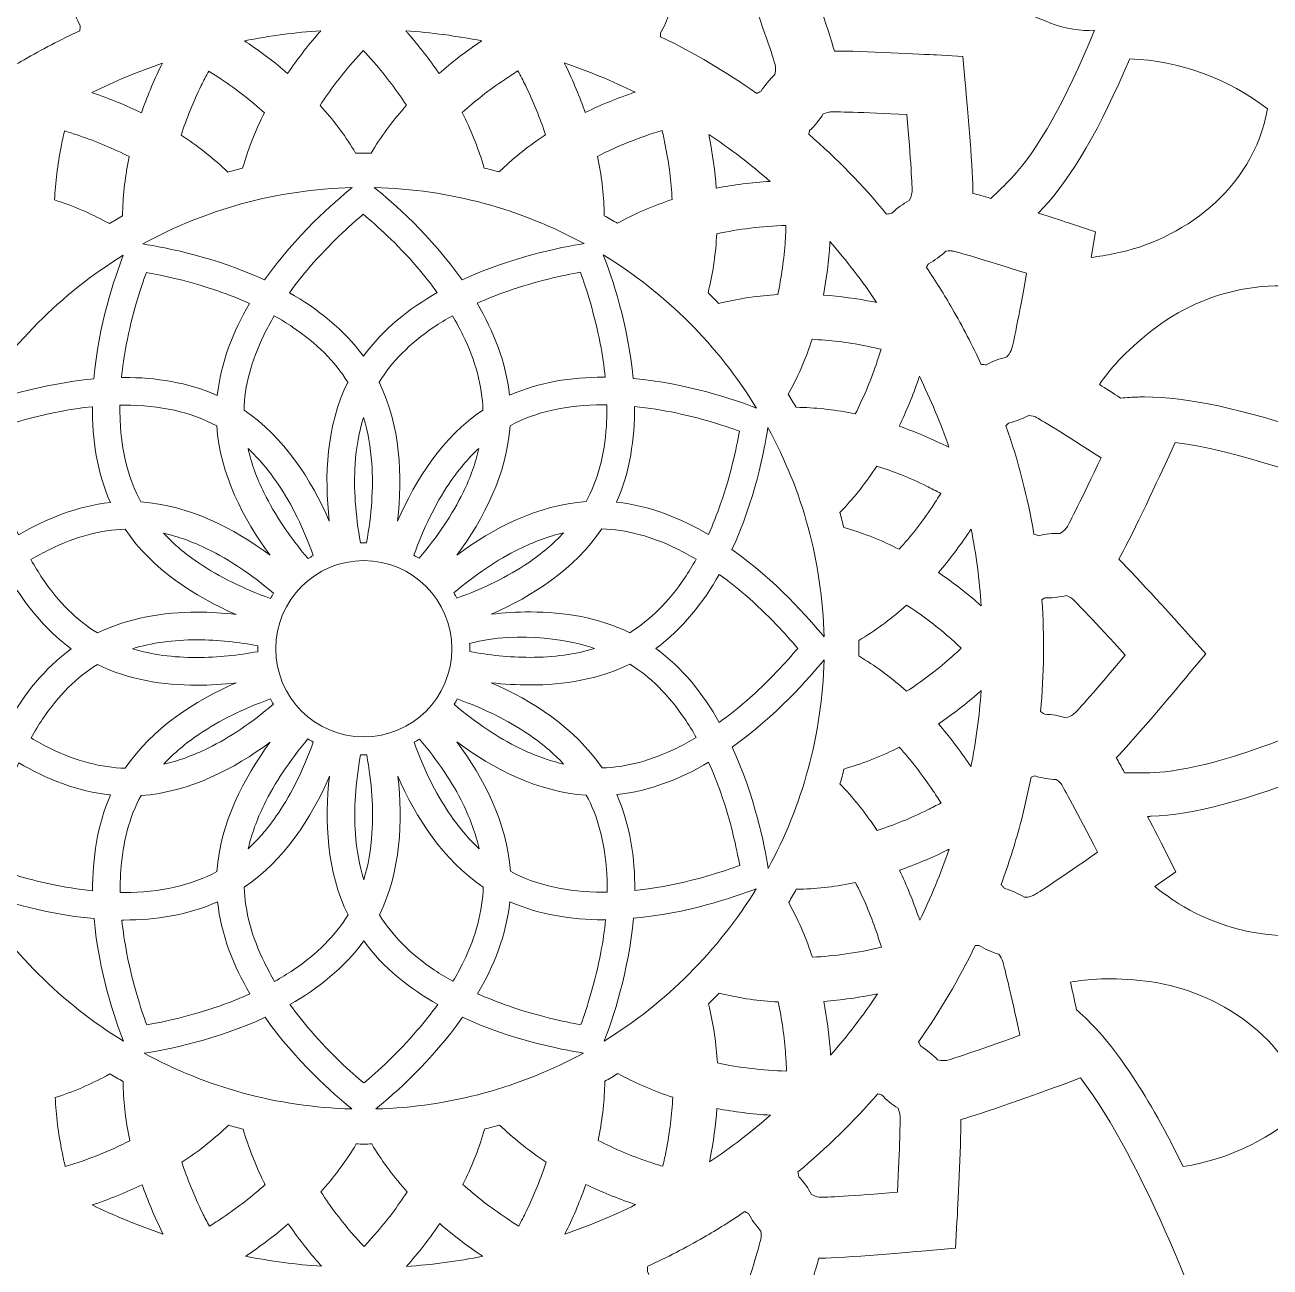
# Model space of a CAD drawing. Header units: millimetres. Extents: x -1844 to 2932, y -490 to 399.
# Drawn here: x 311.4 to 438.6, y -236.3 to -109.4 of the extents above; entities that cross this region are included whole.
import ezdxf

# ---------------------------------------------------------------- set-up
doc = ezdxf.new("R2010")
doc.units = ezdxf.units.MM
doc.header["$MEASUREMENT"] = 0
doc.layers.add('Layer 4', color=7, linetype='Continuous')

msp = doc.modelspace()

# ---------------------------------------------------------------- linework, layer by layer
at = {"layer": 'Layer 4', "lineweight": 0}
for points, knots in [([(535.91, 398.64), (290.42, 398.64), (91.41, 199.63), (91.41, -45.86), (91.41, -291.35), (290.42, -490.36), (535.91, -490.36), (781.4, -490.36), (980.41, -291.35), (980.41, -45.86), (980.41, 199.63), (781.4, 398.64), (535.91, 398.64)], [0, 0, 0, 0, 1, 1, 1, 2, 2, 2, 3, 3, 3, 4, 4, 4, 4]), ([(412.21, -125.05), (411.55, -125.75), (410.85, -126.44), (410.09, -127.13), (409.34, -126.91), (408.74, -126.74), (408.26, -126.61), (408.29, -124.64), (407.73, -118.13), (407.47, -115.3), (407.47, -115.3), (407.23, -112.62), (407.23, -112.62), (407.23, -112.62), (404.54, -112.47), (404.54, -112.47), (403.19, -112.4), (396.88, -112.06), (394.1, -112.07), (393.62, -110.17), (391.4, -104.02), (390.42, -101.36), (390.42, -101.36), (389.8, -99.66), (389.8, -99.66), (395.49, -95.09), (405.2, -90.66), (414.02, -87.21), (414.1, -87.35), (414.19, -87.5), (414.28, -87.64), (414.71, -92.9), (410.96, -95.94), (405.25, -99.93), (404.52, -100.44), (404.11, -101.3), (404.19, -102.19), (404.26, -103.08), (404.8, -103.86), (405.6, -104.24), (406.77, -104.8), (407.89, -105.35), (408.97, -105.89), (411.43, -107.11), (413.75, -108.27), (416.2, -109.21), (417.74, -109.8), (419.24, -110.04), (420.68, -109.95), (417.77, -117.08), (414.93, -122.15), (412.21, -125.05)], [0, 0, 0, 0, 1, 1, 1, 2, 2, 2, 3, 3, 3, 4, 4, 4, 5, 5, 5, 6, 6, 6, 7, 7, 7, 8, 8, 8, 9, 9, 9, 10, 10, 10, 11, 11, 11, 12, 12, 12, 13, 13, 13, 14, 14, 14, 15, 15, 15, 16, 16, 16, 17, 17, 17, 17]), ([(317, -109.74), (316.99, -109.83), (316.98, -109.92), (316.97, -110.01), (315.02, -110.91), (313.11, -111.9), (311.28, -112.96), (309.87, -113.77), (308.46, -114.65), (307.07, -115.59), (306.94, -115.53), (306.81, -115.47), (306.7, -115.4), (306.34, -114.75), (305.91, -114.15), (305.41, -113.61), (305.35, -113.26), (305.38, -113.01), (305.39, -112.93), (305.46, -112.49), (306.26, -109.77), (307.67, -105.36), (312.2, -106.17), (315.04, -106.75), (315.45, -106.89), (315.45, -106.89), (315.45, -106.89), (315.45, -106.89), (315.52, -106.92), (315.86, -107.05), (316.22, -107.39), (316.4, -108.12), (316.66, -108.82), (317.01, -109.47), (317.01, -109.56), (317.01, -109.65), (317, -109.74)], [0, 0, 0, 0, 1, 1, 1, 2, 2, 2, 3, 3, 3, 4, 4, 4, 5, 5, 5, 6, 6, 6, 7, 7, 7, 8, 8, 8, 9, 9, 9, 10, 10, 10, 11, 11, 11, 12, 12, 12, 12]), ([(385.5, -106.04), (387.06, -110.37), (387.98, -113.12), (388.06, -113.54), (388.07, -113.61), (388.13, -113.98), (388.02, -114.46), (387.48, -114.97), (387, -115.55), (386.61, -116.18), (386.53, -116.23), (386.46, -116.27), (386.37, -116.3), (386.3, -116.34), (386.23, -116.37), (386.16, -116.4), (383.07, -114.21), (379.77, -112.26), (376.34, -110.61), (376.33, -110.47), (376.32, -110.34), (376.32, -110.21), (376.71, -109.58), (377.01, -108.91), (377.23, -108.2), (377.5, -107.97), (377.73, -107.87), (377.81, -107.84), (378.22, -107.68), (380.98, -107.02), (385.5, -106.04)], [0, 0, 0, 0, 1, 1, 1, 2, 2, 2, 3, 3, 3, 4, 4, 4, 5, 5, 5, 6, 6, 6, 7, 7, 7, 8, 8, 8, 9, 9, 9, 10, 10, 10, 10]), ([(341.62, -109.99), (341.54, -110.08), (341.46, -110.17), (341.39, -110.25), (340.23, -111.59), (339.16, -112.97), (338.22, -114.36), (336.92, -113.24), (335.5, -112.16), (333.99, -111.15), (333.93, -111.11), (333.87, -111.07), (333.81, -111.03), (336.39, -110.52), (339, -110.17), (341.62, -109.99)], [0, 0, 0, 0, 1, 1, 1, 2, 2, 2, 3, 3, 3, 4, 4, 4, 5, 5, 5, 5]), ([(357.81, -111.2), (356.34, -112.19), (354.96, -113.25), (353.69, -114.35), (352.74, -112.96), (351.68, -111.58), (350.51, -110.25), (350.44, -110.17), (350.37, -110.08), (350.3, -110), (352.9, -110.18), (355.49, -110.53), (358.07, -111.03), (357.98, -111.09), (357.89, -111.15), (357.81, -111.2)], [0, 0, 0, 0, 1, 1, 1, 2, 2, 2, 3, 3, 3, 4, 4, 4, 5, 5, 5, 5]), ([(346.95, -122.17), (346.95, -122.17), (346.74, -122.51), (346.74, -122.51), (346.22, -122.5), (345.7, -122.5), (345.17, -122.51), (345.17, -122.51), (344.97, -122.17), (344.97, -122.17), (344.01, -120.6), (342.86, -119.07), (341.55, -117.62), (342.5, -116.14), (343.61, -114.68), (344.84, -113.25), (345.2, -112.85), (345.57, -112.43), (345.95, -112.02), (346.34, -112.43), (346.71, -112.85), (347.07, -113.25), (348.3, -114.67), (349.41, -116.14), (350.36, -117.61), (349.06, -119.07), (347.91, -120.6), (346.95, -122.17)], [0, 0, 0, 0, 1, 1, 1, 2, 2, 2, 3, 3, 3, 4, 4, 4, 5, 5, 5, 6, 6, 6, 7, 7, 7, 8, 8, 8, 9, 9, 9, 9]), ([(422.72, -132.77), (421.92, -132.93), (421.12, -133.06), (420.35, -133.15), (420.35, -133.15), (420.8, -130.53), (420.8, -130.53), (420.8, -130.53), (418.24, -129.7), (418.24, -129.7), (417.8, -129.55), (416.5, -129.13), (414.93, -128.63), (415.11, -128.45), (415.28, -128.27), (415.44, -128.1), (418.34, -125.01), (421.31, -119.9), (424.28, -112.88), (429.39, -113.04), (434.35, -114.84), (438.37, -117.99), (436.87, -126.35), (429.49, -131.43), (422.72, -132.77)], [0, 0, 0, 0, 1, 1, 1, 2, 2, 2, 3, 3, 3, 4, 4, 4, 5, 5, 5, 6, 6, 6, 7, 7, 7, 8, 8, 8, 8]), ([(325.28, -113.59), (325.28, -113.59), (325.28, -113.59), (325.28, -113.59), (324.5, -115.18), (323.83, -116.79), (323.28, -118.38), (321.73, -117.63), (320.08, -116.95), (318.36, -116.37), (318.31, -116.35), (318.26, -116.33), (318.2, -116.31), (320.54, -115.17), (322.95, -114.16), (325.42, -113.31), (325.37, -113.4), (325.32, -113.49), (325.28, -113.59)], [0, 0, 0, 0, 1, 1, 1, 2, 2, 2, 3, 3, 3, 4, 4, 4, 5, 5, 5, 6, 6, 6, 6]), ([(335.85, -118.37), (334.96, -120.12), (334.25, -121.89), (333.73, -123.66), (333.73, -123.66), (333.62, -124.03), (333.62, -124.03), (333.12, -124.16), (332.61, -124.3), (332.1, -124.44), (332.1, -124.44), (331.82, -124.17), (331.82, -124.17), (330.49, -122.91), (328.98, -121.73), (327.34, -120.66), (327.88, -118.99), (328.57, -117.28), (329.39, -115.59), (329.63, -115.11), (329.88, -114.61), (330.15, -114.11), (330.59, -114.39), (331.03, -114.67), (331.44, -114.95), (333.04, -116.02), (334.52, -117.17), (335.85, -118.37)], [0, 0, 0, 0, 1, 1, 1, 2, 2, 2, 3, 3, 3, 4, 4, 4, 5, 5, 5, 6, 6, 6, 7, 7, 7, 8, 8, 8, 9, 9, 9, 9]), ([(360.37, -115), (360.82, -114.69), (361.28, -114.39), (361.76, -114.09), (362.03, -114.59), (362.28, -115.09), (362.52, -115.57), (363.35, -117.26), (364.04, -118.96), (364.57, -120.64), (362.93, -121.71), (361.43, -122.89), (360.1, -124.16), (360.1, -124.16), (359.82, -124.42), (359.82, -124.42), (359.31, -124.28), (358.8, -124.14), (358.3, -124.02), (358.3, -124.02), (358.19, -123.65), (358.19, -123.65), (357.66, -121.88), (356.95, -120.1), (356.06, -118.36), (357.36, -117.18), (358.81, -116.05), (360.37, -115)], [0, 0, 0, 0, 1, 1, 1, 2, 2, 2, 3, 3, 3, 4, 4, 4, 5, 5, 5, 6, 6, 6, 7, 7, 7, 8, 8, 8, 9, 9, 9, 9]), ([(366.49, -113.29), (368.98, -114.13), (371.4, -115.13), (373.75, -116.27), (371.94, -116.88), (370.23, -117.57), (368.63, -118.35), (368.08, -116.76), (367.41, -115.15), (366.63, -113.56), (366.58, -113.47), (366.54, -113.38), (366.49, -113.29)], [0, 0, 0, 0, 1, 1, 1, 2, 2, 2, 3, 3, 3, 4, 4, 4, 4]), ([(402.04, -126.46), (402.04, -126.54), (402, -126.9), (401.76, -127.33), (401.11, -127.69), (400.5, -128.13), (399.96, -128.64), (399.87, -128.66), (399.79, -128.68), (399.7, -128.69), (399.61, -128.71), (399.53, -128.72), (399.44, -128.73), (397.02, -125.79), (394.34, -123.05), (391.48, -120.57), (391.5, -120.45), (391.53, -120.32), (391.57, -120.2), (392.1, -119.69), (392.57, -119.12), (392.96, -118.5), (393.28, -118.35), (393.53, -118.31), (393.61, -118.3), (394.04, -118.26), (396.93, -118.33), (401.51, -118.55), (401.9, -123.18), (402.07, -126.02), (402.04, -126.46)], [0, 0, 0, 0, 1, 1, 1, 2, 2, 2, 3, 3, 3, 4, 4, 4, 5, 5, 5, 6, 6, 6, 7, 7, 7, 8, 8, 8, 9, 9, 9, 10, 10, 10, 10]), ([(322.03, -122.86), (321.63, -124.78), (321.4, -126.68), (321.35, -128.52), (321.35, -128.52), (321.34, -128.92), (321.34, -128.92), (320.9, -129.17), (320.45, -129.43), (320, -129.7), (320, -129.7), (319.64, -129.51), (319.64, -129.51), (318.03, -128.63), (316.27, -127.88), (314.4, -127.28), (314.49, -125.52), (314.71, -123.7), (315.07, -121.85), (315.17, -121.32), (315.29, -120.78), (315.42, -120.23), (315.92, -120.38), (316.41, -120.54), (316.89, -120.7), (318.71, -121.32), (320.44, -122.05), (322.03, -122.86)], [0, 0, 0, 0, 1, 1, 1, 2, 2, 2, 3, 3, 3, 4, 4, 4, 5, 5, 5, 6, 6, 6, 7, 7, 7, 8, 8, 8, 9, 9, 9, 9]), ([(376.5, -120.19), (376.62, -120.7), (376.73, -121.21), (376.82, -121.7), (377.2, -123.59), (377.43, -125.45), (377.52, -127.24), (375.66, -127.85), (373.9, -128.6), (372.28, -129.48), (372.28, -129.48), (371.93, -129.67), (371.93, -129.67), (371.48, -129.4), (371.03, -129.14), (370.58, -128.89), (370.58, -128.89), (370.57, -128.49), (370.57, -128.49), (370.52, -126.65), (370.29, -124.75), (369.89, -122.83), (371.89, -121.8), (374.11, -120.91), (376.5, -120.19)], [0, 0, 0, 0, 1, 1, 1, 2, 2, 2, 3, 3, 3, 4, 4, 4, 5, 5, 5, 6, 6, 6, 7, 7, 7, 8, 8, 8, 8]), ([(381.26, -120.58), (383.45, -122.05), (385.55, -123.66), (387.54, -125.39), (385.63, -125.51), (383.79, -125.74), (382.03, -126.08), (381.9, -124.36), (381.66, -122.59), (381.31, -120.81), (381.3, -120.73), (381.28, -120.66), (381.26, -120.58)], [0, 0, 0, 0, 1, 1, 1, 2, 2, 2, 3, 3, 3, 4, 4, 4, 4]), ([(344.83, -126.02), (342.95, -127.53), (339.06, -130.92), (335.87, -135.46), (330.86, -133.14), (325.81, -132.15), (323.41, -131.78), (329.8, -128.28), (337.08, -126.21), (344.83, -126.02)], [0, 0, 0, 0, 1, 1, 1, 2, 2, 2, 3, 3, 3, 3]), ([(368.51, -131.75), (366.12, -132.12), (361.07, -133.12), (356.05, -135.45), (352.85, -130.92), (348.96, -127.53), (347.08, -126.02), (354.83, -126.19), (362.12, -128.25), (368.51, -131.75)], [0, 0, 0, 0, 1, 1, 1, 2, 2, 2, 3, 3, 3, 3]), ([(345.95, -128.74), (347.33, -129.89), (349.39, -131.75), (351.42, -134.11), (352.18, -134.99), (352.88, -135.87), (353.51, -136.75), (350.65, -138.38), (347.96, -140.5), (345.96, -143.25), (343.96, -140.5), (341.27, -138.39), (338.4, -136.76), (339.04, -135.88), (339.73, -135), (340.49, -134.12), (342.52, -131.76), (344.58, -129.89), (345.95, -128.74)], [0, 0, 0, 0, 1, 1, 1, 2, 2, 2, 3, 3, 3, 4, 4, 4, 5, 5, 5, 6, 6, 6, 6]), ([(381.28, -136.38), (381.71, -134.58), (381.98, -132.69), (382.08, -130.74), (384.29, -130.26), (386.66, -129.97), (389.15, -129.89), (389.14, -130.41), (389.11, -130.93), (389.08, -131.44), (388.95, -133.33), (388.69, -135.19), (388.31, -136.96), (386.36, -137.07), (384.47, -137.34), (382.68, -137.77), (382.68, -137.77), (382.27, -137.87), (382.27, -137.87), (381.92, -137.5), (381.55, -137.14), (381.19, -136.78), (381.19, -136.78), (381.28, -136.38), (381.28, -136.38)], [0, 0, 0, 0, 1, 1, 1, 2, 2, 2, 3, 3, 3, 4, 4, 4, 5, 5, 5, 6, 6, 6, 7, 7, 7, 8, 8, 8, 8]), ([(398.42, -137.76), (398.33, -137.74), (398.23, -137.72), (398.13, -137.7), (396.39, -137.36), (394.66, -137.13), (392.98, -137.01), (393.3, -135.32), (393.52, -133.55), (393.64, -131.74), (393.65, -131.67), (393.65, -131.6), (393.65, -131.53), (395.36, -133.49), (396.96, -135.58), (398.42, -137.76)], [0, 0, 0, 0, 1, 1, 1, 2, 2, 2, 3, 3, 3, 4, 4, 4, 5, 5, 5, 5]), ([(321.42, -132.94), (320.55, -135.21), (318.89, -140.07), (318.4, -145.57), (312.92, -146.06), (308.08, -147.72), (305.8, -148.6), (309.7, -142.23), (315.06, -136.85), (321.42, -132.94)], [0, 0, 0, 0, 1, 1, 1, 2, 2, 2, 3, 3, 3, 3]), ([(386.15, -148.56), (383.89, -147.68), (379.02, -146.02), (373.53, -145.53), (373.03, -140.02), (371.36, -135.15), (370.48, -132.89), (376.86, -136.8), (382.24, -142.18), (386.15, -148.56)], [0, 0, 0, 0, 1, 1, 1, 2, 2, 2, 3, 3, 3, 3]), ([(409.1, -144.08), (408.2, -142.13), (407.21, -140.22), (406.15, -138.39), (405.34, -136.98), (404.45, -135.57), (403.51, -134.17), (403.57, -134.04), (403.64, -133.92), (403.71, -133.8), (404.35, -133.45), (404.95, -133.02), (405.49, -132.52), (405.84, -132.45), (406.1, -132.48), (406.18, -132.5), (406.61, -132.57), (409.33, -133.37), (413.74, -134.78), (412.93, -139.31), (412.35, -142.15), (412.21, -142.56), (412.18, -142.63), (412.05, -142.98), (411.71, -143.33), (410.98, -143.51), (410.29, -143.77), (409.63, -144.12), (409.54, -144.12), (409.45, -144.12), (409.36, -144.11), (409.27, -144.1), (409.18, -144.09), (409.1, -144.08)], [0, 0, 0, 0, 1, 1, 1, 2, 2, 2, 3, 3, 3, 4, 4, 4, 5, 5, 5, 6, 6, 6, 7, 7, 7, 8, 8, 8, 9, 9, 9, 10, 10, 10, 11, 11, 11, 11]), ([(331.03, -147.26), (328.01, -145.92), (324.71, -145.42), (321.49, -145.42), (321.41, -145.42), (321.33, -145.42), (321.24, -145.42), (321.35, -144.34), (321.52, -143.23), (321.73, -142.09), (322.31, -139.03), (323.16, -136.38), (323.78, -134.7), (325.51, -135), (328.17, -135.57), (331.08, -136.58), (332.22, -136.97), (333.3, -137.4), (334.32, -137.86), (332.66, -140.7), (331.39, -143.88), (331.03, -147.26)], [0, 0, 0, 0, 1, 1, 1, 2, 2, 2, 3, 3, 3, 4, 4, 4, 5, 5, 5, 6, 6, 6, 7, 7, 7, 7]), ([(370.68, -145.39), (370.61, -145.39), (370.54, -145.39), (370.47, -145.39), (367.25, -145.39), (363.93, -145.89), (360.9, -147.24), (360.54, -143.86), (359.26, -140.68), (357.59, -137.84), (358.58, -137.4), (359.63, -136.98), (360.72, -136.6), (363.66, -135.57), (366.38, -134.98), (368.14, -134.67), (368.75, -136.33), (369.58, -138.91), (370.17, -141.94), (370.4, -143.12), (370.57, -144.27), (370.68, -145.39)], [0, 0, 0, 0, 1, 1, 1, 2, 2, 2, 3, 3, 3, 4, 4, 4, 5, 5, 5, 6, 6, 6, 7, 7, 7, 7]), ([(447.6, -138.17), (447.38, -142.85), (445.81, -147.29), (443.06, -151.09), (435.9, -148.65), (430.11, -147.41), (425.81, -147.41), (425.59, -147.41), (425.38, -147.41), (425.16, -147.42), (424.59, -147.44), (424, -147.47), (423.35, -147.52), (422.56, -147.01), (421.83, -146.55), (421.18, -146.14), (422.14, -144.73), (423.78, -142.8), (426.54, -140.63), (431.83, -136.45), (440.34, -134.13), (447.6, -138.17)], [0, 0, 0, 0, 1, 1, 1, 2, 2, 2, 3, 3, 3, 4, 4, 4, 5, 5, 5, 6, 6, 6, 7, 7, 7, 7]), ([(338.72, -140.27), (341.17, -141.91), (343.06, -143.81), (344.36, -145.91), (342.18, -150.37), (341.95, -155.5), (342.48, -160.09), (340.64, -155.85), (337.87, -151.53), (333.76, -148.76), (333.82, -146.31), (334.5, -143.74), (335.78, -141.11), (336.1, -140.45), (336.46, -139.79), (336.85, -139.13), (337.51, -139.49), (338.13, -139.87), (338.72, -140.27)], [0, 0, 0, 0, 1, 1, 1, 2, 2, 2, 3, 3, 3, 4, 4, 4, 5, 5, 5, 6, 6, 6, 6]), ([(347.57, -145.91), (348.85, -143.82), (350.72, -141.93), (353.15, -140.29), (353.75, -139.89), (354.39, -139.49), (355.07, -139.11), (355.46, -139.78), (355.82, -140.44), (356.14, -141.1), (357.43, -143.72), (358.11, -146.29), (358.18, -148.75), (354.06, -151.52), (351.3, -155.85), (349.46, -160.09), (349.99, -155.5), (349.75, -150.37), (347.57, -145.91)], [0, 0, 0, 0, 1, 1, 1, 2, 2, 2, 3, 3, 3, 4, 4, 4, 5, 5, 5, 6, 6, 6, 6]), ([(391.82, -141.52), (393.58, -141.61), (395.41, -141.83), (397.26, -142.19), (397.78, -142.3), (398.32, -142.41), (398.87, -142.54), (398.7, -143.08), (398.53, -143.61), (398.36, -144.12), (397.75, -145.9), (397.03, -147.59), (396.23, -149.15), (394.32, -148.75), (392.42, -148.52), (390.58, -148.48), (390.58, -148.48), (390.18, -148.47), (390.18, -148.47), (389.93, -148.02), (389.67, -147.57), (389.39, -147.12), (389.39, -147.12), (389.59, -146.77), (389.59, -146.77), (390.47, -145.14), (391.22, -143.38), (391.82, -141.52)], [0, 0, 0, 0, 1, 1, 1, 2, 2, 2, 3, 3, 3, 4, 4, 4, 5, 5, 5, 6, 6, 6, 7, 7, 7, 8, 8, 8, 9, 9, 9, 9]), ([(400.72, -150.4), (401.45, -148.89), (402.11, -147.28), (402.69, -145.6), (402.72, -145.51), (402.75, -145.41), (402.79, -145.3), (403.95, -147.66), (404.96, -150.09), (405.81, -152.55), (405.71, -152.5), (405.62, -152.46), (405.52, -152.41), (403.92, -151.63), (402.31, -150.96), (400.72, -150.4)], [0, 0, 0, 0, 1, 1, 1, 2, 2, 2, 3, 3, 3, 4, 4, 4, 5, 5, 5, 5]), ([(318.26, -148.41), (318.24, -151.71), (318.72, -155.1), (320.11, -158.2), (316.73, -158.56), (313.55, -159.84), (310.71, -161.51), (310.27, -160.52), (309.85, -159.47), (309.47, -158.38), (308.44, -155.44), (307.86, -152.72), (307.55, -150.96), (309.81, -150.13), (313.8, -148.87), (318.26, -148.41)], [0, 0, 0, 0, 1, 1, 1, 2, 2, 2, 3, 3, 3, 4, 4, 4, 5, 5, 5, 5]), ([(321.49, -148.24), (325.19, -148.24), (328.37, -148.96), (330.97, -150.37), (331.32, -155.32), (333.68, -159.88), (336.44, -163.59), (332.72, -160.84), (328.17, -158.48), (323.22, -158.14), (322.05, -155.98), (321.35, -153.42), (321.14, -150.5), (321.09, -149.77), (321.07, -149.02), (321.08, -148.25), (321.22, -148.24), (321.49, -148.24), (321.49, -148.24)], [0, 0, 0, 0, 1, 1, 1, 2, 2, 2, 3, 3, 3, 4, 4, 4, 5, 5, 5, 6, 6, 6, 6]), ([(360.96, -150.35), (363.57, -148.93), (366.77, -148.21), (370.47, -148.21), (370.6, -148.21), (370.72, -148.21), (370.85, -148.21), (370.86, -148.96), (370.84, -149.7), (370.8, -150.41), (370.6, -153.35), (369.9, -155.94), (368.73, -158.11), (363.78, -158.46), (359.22, -160.82), (355.51, -163.58), (358.26, -159.86), (360.62, -155.3), (360.96, -150.35)], [0, 0, 0, 0, 1, 1, 1, 2, 2, 2, 3, 3, 3, 4, 4, 4, 5, 5, 5, 6, 6, 6, 6]), ([(371.84, -158.17), (373.21, -155.06), (373.7, -151.67), (373.67, -148.38), (376.67, -148.68), (379.42, -149.35), (381.41, -149.93), (382.58, -150.27), (383.59, -150.62), (384.39, -150.91), (384.08, -152.67), (383.5, -155.39), (382.47, -158.33), (382.09, -159.43), (381.68, -160.47), (381.23, -161.46), (378.39, -159.8), (375.21, -158.52), (371.84, -158.17)], [0, 0, 0, 0, 1, 1, 1, 2, 2, 2, 3, 3, 3, 4, 4, 4, 5, 5, 5, 6, 6, 6, 6]), ([(346.28, -162.32), (346.19, -162.31), (346.1, -162.31), (346, -162.31), (345.89, -162.31), (345.78, -162.31), (345.67, -162.32), (345.14, -159.44), (344.96, -156.74), (345.12, -154.28), (345.23, -152.57), (345.52, -150.97), (345.97, -149.51), (346.41, -150.95), (346.7, -152.53), (346.82, -154.21), (346.99, -156.69), (346.81, -159.42), (346.28, -162.32)], [0, 0, 0, 0, 1, 1, 1, 2, 2, 2, 3, 3, 3, 4, 4, 4, 5, 5, 5, 6, 6, 6, 6]), ([(417.86, -160.74), (417.82, -160.8), (417.6, -161.1), (417.18, -161.36), (416.43, -161.34), (415.69, -161.42), (414.96, -161.59), (414.88, -161.56), (414.8, -161.53), (414.71, -161.5), (414.64, -161.48), (414.57, -161.45), (414.5, -161.42), (413.86, -157.69), (412.9, -153.97), (411.64, -150.38), (411.73, -150.27), (411.82, -150.17), (411.91, -150.08), (412.63, -149.91), (413.32, -149.65), (413.97, -149.3), (414.33, -149.33), (414.56, -149.43), (414.64, -149.46), (415.03, -149.64), (417.49, -151.14), (421.35, -153.63), (419.39, -157.79), (418.1, -160.39), (417.86, -160.74), (417.86, -160.74), (417.86, -160.74), (417.86, -160.74)], [0, 0, 0, 0, 1, 1, 1, 2, 2, 2, 3, 3, 3, 4, 4, 4, 5, 5, 5, 6, 6, 6, 7, 7, 7, 8, 8, 8, 9, 9, 9, 10, 10, 10, 11, 11, 11, 11]), ([(383.63, -163.01), (385.95, -157.99), (386.94, -152.95), (387.31, -150.55), (390.8, -156.93), (392.86, -164.21), (393.04, -171.94), (391.52, -170.04), (388.14, -166.18), (383.63, -163.01)], [0, 0, 0, 0, 1, 1, 1, 2, 2, 2, 3, 3, 3, 3]), ([(335.82, -157.24), (335.06, -155.7), (334.51, -154.17), (334.17, -152.68), (335.27, -153.71), (336.31, -154.93), (337.25, -156.33), (338.64, -158.39), (339.85, -160.84), (340.84, -163.62), (340.66, -163.72), (340.49, -163.82), (340.31, -163.93), (338.42, -161.7), (336.91, -159.45), (335.82, -157.24)], [0, 0, 0, 0, 1, 1, 1, 2, 2, 2, 3, 3, 3, 4, 4, 4, 5, 5, 5, 5]), ([(354.69, -156.32), (355.63, -154.92), (356.66, -153.69), (357.77, -152.67), (357.44, -154.14), (356.9, -155.64), (356.16, -157.17), (355.07, -159.39), (353.55, -161.66), (351.65, -163.9), (351.48, -163.8), (351.3, -163.69), (351.12, -163.59), (352.11, -160.82), (353.31, -158.38), (354.69, -156.32)], [0, 0, 0, 0, 1, 1, 1, 2, 2, 2, 3, 3, 3, 4, 4, 4, 5, 5, 5, 5]), ([(426.34, -185.82), (425.49, -185.84), (424.62, -185.84), (423.76, -185.81), (423.42, -185.18), (423.14, -184.67), (422.9, -184.27), (424.32, -182.9), (428.52, -177.9), (430.34, -175.72), (430.34, -175.72), (432.07, -173.65), (432.07, -173.65), (432.07, -173.65), (430.27, -171.65), (430.27, -171.65), (429, -170.24), (425.06, -165.87), (423.17, -163.98), (424.18, -162.28), (426.95, -156.37), (428.14, -153.8), (428.14, -153.8), (428.94, -152.07), (428.94, -152.07), (441.4, -153.63), (461.47, -163.42), (469.4, -167.5), (465.19, -170), (458.11, -174.05), (450.46, -177.76), (439.73, -182.94), (431.62, -185.66), (426.34, -185.82)], [0, 0, 0, 0, 1, 1, 1, 2, 2, 2, 3, 3, 3, 4, 4, 4, 5, 5, 5, 6, 6, 6, 7, 7, 7, 8, 8, 8, 9, 9, 9, 10, 10, 10, 11, 11, 11, 11]), ([(400.72, -162.98), (398.98, -162.09), (397.2, -161.38), (395.43, -160.86), (395.43, -160.86), (395.06, -160.75), (395.06, -160.75), (394.94, -160.25), (394.8, -159.74), (394.66, -159.23), (394.66, -159.23), (394.92, -158.95), (394.92, -158.95), (396.19, -157.61), (397.37, -156.11), (398.44, -154.47), (400.11, -155), (401.82, -155.69), (403.51, -156.52), (403.99, -156.76), (404.48, -157.01), (404.98, -157.27), (404.68, -157.75), (404.38, -158.22), (404.08, -158.67), (403.03, -160.23), (401.9, -161.68), (400.72, -162.98)], [0, 0, 0, 0, 1, 1, 1, 2, 2, 2, 3, 3, 3, 4, 4, 4, 5, 5, 5, 6, 6, 6, 7, 7, 7, 8, 8, 8, 9, 9, 9, 9]), ([(313.91, -162.99), (316.55, -161.68), (319.14, -160.99), (321.61, -160.93), (324.39, -165.04), (328.71, -167.8), (332.95, -169.64), (331.65, -169.49), (330.31, -169.4), (328.96, -169.4), (325.52, -169.4), (321.98, -169.97), (318.78, -171.53), (316.69, -170.25), (314.8, -168.38), (313.16, -165.96), (312.75, -165.35), (312.36, -164.71), (311.98, -164.03), (312.63, -163.65), (313.27, -163.3), (313.91, -162.99)], [0, 0, 0, 0, 1, 1, 1, 2, 2, 2, 3, 3, 3, 4, 4, 4, 5, 5, 5, 6, 6, 6, 7, 7, 7, 7]), ([(330.04, -162.95), (332.27, -164.04), (334.53, -165.56), (336.78, -167.47), (336.68, -167.64), (336.57, -167.82), (336.48, -168), (333.7, -167), (331.24, -165.8), (329.18, -164.41), (327.78, -163.47), (326.56, -162.44), (325.53, -161.33), (327.01, -161.67), (328.51, -162.21), (330.04, -162.95)], [0, 0, 0, 0, 1, 1, 1, 2, 2, 2, 3, 3, 3, 4, 4, 4, 5, 5, 5, 5]), ([(361.86, -162.96), (363.4, -162.2), (364.93, -161.65), (366.42, -161.3), (365.39, -162.41), (364.17, -163.44), (362.77, -164.39), (360.72, -165.78), (358.28, -166.98), (355.52, -167.97), (355.42, -167.79), (355.31, -167.61), (355.2, -167.43), (357.42, -165.55), (359.66, -164.04), (361.86, -162.96)], [0, 0, 0, 0, 1, 1, 1, 2, 2, 2, 3, 3, 3, 4, 4, 4, 5, 5, 5, 5]), ([(373.18, -171.5), (370, -169.94), (366.47, -169.38), (363.04, -169.38), (361.67, -169.38), (360.32, -169.47), (359.01, -169.62), (363.24, -167.78), (367.57, -165.01), (370.33, -160.89), (372.79, -160.96), (375.36, -161.64), (377.99, -162.92), (378.65, -163.24), (379.31, -163.6), (379.97, -163.99), (379.59, -164.67), (379.2, -165.31), (378.79, -165.92), (377.16, -168.34), (375.27, -170.22), (373.18, -171.5)], [0, 0, 0, 0, 1, 1, 1, 2, 2, 2, 3, 3, 3, 4, 4, 4, 5, 5, 5, 6, 6, 6, 7, 7, 7, 7]), ([(408.84, -168.52), (408.84, -168.52), (408.84, -168.52), (408.84, -168.52), (407.5, -167.36), (406.12, -166.29), (404.73, -165.35), (405.83, -164.08), (406.88, -162.69), (407.87, -161.22), (407.94, -161.12), (408.01, -161.02), (408.08, -160.92), (408.59, -163.5), (408.93, -166.13), (409.11, -168.76), (409.02, -168.68), (408.93, -168.6), (408.84, -168.52)], [0, 0, 0, 0, 1, 1, 1, 2, 2, 2, 3, 3, 3, 4, 4, 4, 5, 5, 5, 6, 6, 6, 6]), ([(346, -164.14), (350.97, -164.14), (355.01, -168.18), (355.01, -173.15), (355.01, -178.11), (350.97, -182.15), (346, -182.15), (341.04, -182.15), (337, -178.11), (337, -173.15), (337, -168.18), (341.04, -164.14), (346, -164.14)], [0, 0, 0, 0, 1, 1, 1, 2, 2, 2, 3, 3, 3, 4, 4, 4, 4]), ([(306.89, -167.76), (307.8, -166.97), (308.71, -166.25), (309.62, -165.59), (311.25, -168.45), (313.37, -171.15), (316.11, -173.14), (313.37, -175.14), (311.26, -177.84), (309.63, -180.7), (308.75, -180.07), (307.87, -179.37), (306.99, -178.61), (304.63, -176.58), (302.76, -174.52), (301.62, -173.15), (302.74, -171.8), (304.56, -169.78), (306.89, -167.76)], [0, 0, 0, 0, 1, 1, 1, 2, 2, 2, 3, 3, 3, 4, 4, 4, 5, 5, 5, 6, 6, 6, 6]), ([(382.34, -180.66), (380.71, -177.8), (378.6, -175.1), (375.85, -173.11), (378.59, -171.11), (380.71, -168.41), (382.33, -165.54), (383.21, -166.18), (384.1, -166.88), (384.98, -167.63), (387.34, -169.67), (389.2, -171.72), (390.35, -173.1), (389.22, -174.45), (387.4, -176.47), (385.07, -178.49), (384.16, -179.28), (383.25, -180), (382.34, -180.66)], [0, 0, 0, 0, 1, 1, 1, 2, 2, 2, 3, 3, 3, 4, 4, 4, 5, 5, 5, 6, 6, 6, 6]), ([(418.62, -179.77), (418.62, -179.77), (418.61, -179.77), (418.61, -179.77), (418.56, -179.82), (418.27, -180.05), (417.8, -180.19), (417.08, -179.98), (416.34, -179.86), (415.6, -179.83), (415.52, -179.79), (415.45, -179.74), (415.38, -179.69), (415.31, -179.64), (415.24, -179.59), (415.17, -179.54), (415.53, -175.74), (415.57, -171.91), (415.31, -168.14), (415.41, -168.06), (415.52, -168), (415.62, -167.94), (415.7, -167.94), (415.77, -167.94), (415.84, -167.94), (416.51, -167.94), (417.17, -167.86), (417.82, -167.71), (418.15, -167.83), (418.36, -167.99), (418.42, -168.04), (418.76, -168.32), (420.72, -170.37), (423.83, -173.8), (420.83, -177.35), (418.95, -179.48), (418.62, -179.77)], [0, 0, 0, 0, 1, 1, 1, 2, 2, 2, 3, 3, 3, 4, 4, 4, 5, 5, 5, 6, 6, 6, 7, 7, 7, 8, 8, 8, 9, 9, 9, 10, 10, 10, 11, 11, 11, 12, 12, 12, 12]), ([(396.59, -172.31), (396.59, -172.31), (396.92, -172.1), (396.92, -172.1), (398.49, -171.14), (400.02, -169.99), (401.48, -168.68), (402.95, -169.63), (404.42, -170.74), (405.84, -171.97), (406.25, -172.33), (406.66, -172.7), (407.07, -173.08), (406.69, -173.44), (406.3, -173.79), (405.92, -174.12), (404.48, -175.39), (402.99, -176.52), (401.48, -177.49), (400.03, -176.19), (398.49, -175.04), (396.92, -174.08), (396.92, -174.08), (396.59, -173.88), (396.59, -173.88), (396.59, -173.63), (396.6, -173.37), (396.6, -173.12), (396.6, -172.85), (396.59, -172.58), (396.59, -172.31)], [0, 0, 0, 0, 1, 1, 1, 2, 2, 2, 3, 3, 3, 4, 4, 4, 5, 5, 5, 6, 6, 6, 7, 7, 7, 8, 8, 8, 9, 9, 9, 10, 10, 10, 10]), ([(356.82, -172.6), (361.97, -171.22), (367.73, -172.4), (369.59, -173.11), (367.63, -173.72), (365.42, -174.02), (363.01, -174.02), (360.86, -174.02), (358.74, -173.78), (356.83, -173.43), (356.83, -173.34), (356.84, -173.24), (356.84, -173.15), (356.84, -172.97), (356.83, -172.78), (356.82, -172.6)], [0, 0, 0, 0, 1, 1, 1, 2, 2, 2, 3, 3, 3, 4, 4, 4, 5, 5, 5, 5]), ([(328.96, -172.23), (331.12, -172.23), (333.25, -172.48), (335.18, -172.83), (335.18, -172.93), (335.17, -173.04), (335.17, -173.15), (335.17, -173.25), (335.18, -173.34), (335.18, -173.44), (333.22, -173.8), (331.09, -174.04), (328.92, -174.04), (326.52, -174.04), (324.33, -173.74), (322.37, -173.14), (324.34, -172.53), (326.54, -172.23), (328.96, -172.23)], [0, 0, 0, 0, 1, 1, 1, 2, 2, 2, 3, 3, 3, 4, 4, 4, 5, 5, 5, 6, 6, 6, 6]), ([(387.33, -195.59), (386.95, -193.17), (385.95, -188.16), (383.64, -183.19), (388.15, -180.02), (391.52, -176.15), (393.04, -174.26), (392.85, -181.97), (390.8, -189.22), (387.33, -195.59)], [0, 0, 0, 0, 1, 1, 1, 2, 2, 2, 3, 3, 3, 3]), ([(313.97, -183.33), (313.32, -183.01), (312.66, -182.65), (312, -182.26), (312.37, -181.58), (312.76, -180.94), (313.17, -180.33), (314.8, -177.91), (316.69, -176.03), (318.78, -174.75), (321.97, -176.3), (325.49, -176.87), (328.92, -176.87), (330.29, -176.87), (331.65, -176.78), (332.96, -176.62), (328.72, -178.47), (324.4, -181.23), (321.63, -185.35), (319.17, -185.29), (316.6, -184.61), (313.97, -183.33)], [0, 0, 0, 0, 1, 1, 1, 2, 2, 2, 3, 3, 3, 4, 4, 4, 5, 5, 5, 6, 6, 6, 7, 7, 7, 7]), ([(370.35, -185.32), (367.58, -181.21), (363.25, -178.45), (359.01, -176.61), (360.31, -176.76), (361.65, -176.84), (363.01, -176.84), (366.45, -176.84), (369.99, -176.28), (373.18, -174.71), (375.28, -175.99), (377.16, -177.87), (378.8, -180.29), (379.21, -180.9), (379.6, -181.54), (379.98, -182.21), (379.34, -182.6), (378.69, -182.95), (378.06, -183.26), (375.41, -184.56), (372.82, -185.26), (370.35, -185.32)], [0, 0, 0, 0, 1, 1, 1, 2, 2, 2, 3, 3, 3, 4, 4, 4, 5, 5, 5, 6, 6, 6, 7, 7, 7, 7]), ([(404.74, -180.82), (406.17, -179.85), (407.57, -178.76), (408.94, -177.57), (408.99, -177.52), (409.05, -177.47), (409.1, -177.42), (408.92, -180.03), (408.57, -182.63), (408.06, -185.21), (408.01, -185.12), (407.95, -185.03), (407.89, -184.95), (406.9, -183.48), (405.84, -182.1), (404.74, -180.82)], [0, 0, 0, 0, 1, 1, 1, 2, 2, 2, 3, 3, 3, 4, 4, 4, 5, 5, 5, 5]), ([(336.46, -178.27), (336.56, -178.45), (336.66, -178.63), (336.77, -178.81), (334.55, -180.7), (332.31, -182.21), (330.1, -183.29), (328.56, -184.05), (327.04, -184.6), (325.55, -184.94), (326.57, -183.84), (327.79, -182.8), (329.19, -181.86), (331.25, -180.47), (333.69, -179.27), (336.46, -178.27)], [0, 0, 0, 0, 1, 1, 1, 2, 2, 2, 3, 3, 3, 4, 4, 4, 5, 5, 5, 5]), ([(362.78, -181.84), (364.18, -182.78), (365.4, -183.81), (366.43, -184.92), (364.96, -184.58), (363.45, -184.04), (361.93, -183.3), (359.71, -182.22), (357.46, -180.71), (355.23, -178.82), (355.34, -178.64), (355.45, -178.46), (355.55, -178.27), (358.3, -179.26), (360.73, -180.46), (362.78, -181.84)], [0, 0, 0, 0, 1, 1, 1, 2, 2, 2, 3, 3, 3, 4, 4, 4, 5, 5, 5, 5]), ([(321.17, -195.84), (321.36, -192.9), (322.06, -190.31), (323.24, -188.14), (328.19, -187.79), (332.74, -185.43), (336.45, -182.67), (333.7, -186.39), (331.34, -190.94), (331, -195.9), (328.39, -197.32), (325.2, -198.04), (321.49, -198.04), (321.36, -198.04), (321.24, -198.04), (321.11, -198.03), (321.1, -197.28), (321.12, -196.55), (321.17, -195.84)], [0, 0, 0, 0, 1, 1, 1, 2, 2, 2, 3, 3, 3, 4, 4, 4, 5, 5, 5, 6, 6, 6, 6]), ([(340.3, -182.36), (340.48, -182.47), (340.66, -182.57), (340.84, -182.67), (339.85, -185.44), (338.65, -187.88), (337.27, -189.93), (336.33, -191.33), (335.3, -192.55), (334.19, -193.58), (334.53, -192.11), (335.07, -190.61), (335.81, -189.08), (336.89, -186.86), (338.4, -184.6), (340.3, -182.36)], [0, 0, 0, 0, 1, 1, 1, 2, 2, 2, 3, 3, 3, 4, 4, 4, 5, 5, 5, 5]), ([(356.15, -189.01), (356.9, -190.55), (357.46, -192.08), (357.8, -193.57), (356.69, -192.54), (355.66, -191.32), (354.71, -189.92), (353.33, -187.87), (352.13, -185.44), (351.14, -182.69), (351.33, -182.59), (351.51, -182.48), (351.69, -182.37), (353.56, -184.58), (355.07, -186.81), (356.15, -189.01)], [0, 0, 0, 0, 1, 1, 1, 2, 2, 2, 3, 3, 3, 4, 4, 4, 5, 5, 5, 5]), ([(355.52, -182.66), (359.24, -185.41), (363.79, -187.77), (368.74, -188.11), (369.92, -190.26), (370.61, -192.83), (370.82, -195.75), (370.87, -196.48), (370.89, -197.23), (370.88, -198), (370.74, -198), (370.61, -198.01), (370.47, -198.01), (366.78, -198.01), (363.59, -197.29), (360.99, -195.88), (360.64, -190.93), (358.28, -186.37), (355.52, -182.66)], [0, 0, 0, 0, 1, 1, 1, 2, 2, 2, 3, 3, 3, 4, 4, 4, 5, 5, 5, 6, 6, 6, 6]), ([(398.46, -191.71), (397.39, -190.08), (396.21, -188.57), (394.94, -187.23), (394.94, -187.23), (394.67, -186.96), (394.67, -186.96), (394.82, -186.45), (394.95, -185.94), (395.08, -185.43), (395.08, -185.43), (395.45, -185.32), (395.45, -185.32), (397.22, -184.8), (398.99, -184.09), (400.73, -183.2), (401.91, -184.5), (403.04, -185.95), (404.1, -187.51), (404.4, -187.95), (404.7, -188.42), (405, -188.9), (404.54, -189.15), (404.08, -189.38), (403.62, -189.61), (401.9, -190.46), (400.16, -191.16), (398.46, -191.71)], [0, 0, 0, 0, 1, 1, 1, 2, 2, 2, 3, 3, 3, 4, 4, 4, 5, 5, 5, 6, 6, 6, 7, 7, 7, 8, 8, 8, 9, 9, 9, 9]), ([(345.67, -183.98), (345.78, -183.98), (345.89, -183.99), (346, -183.99), (346.1, -183.99), (346.2, -183.98), (346.3, -183.98), (346.82, -186.84), (347.01, -189.52), (346.84, -191.97), (346.73, -193.68), (346.45, -195.28), (346, -196.74), (345.55, -195.29), (345.27, -193.72), (345.15, -192.03), (344.97, -189.57), (345.15, -186.86), (345.67, -183.98)], [0, 0, 0, 0, 1, 1, 1, 2, 2, 2, 3, 3, 3, 4, 4, 4, 5, 5, 5, 6, 6, 6, 6]), ([(310.73, -184.79), (313.57, -186.45), (316.75, -187.73), (320.12, -188.08), (318.75, -191.18), (318.27, -194.58), (318.29, -197.87), (315.29, -197.56), (312.54, -196.9), (310.56, -196.32), (309.39, -195.98), (308.37, -195.63), (307.57, -195.34), (307.88, -193.57), (308.46, -190.86), (309.49, -187.92), (309.87, -186.82), (310.28, -185.78), (310.73, -184.79)], [0, 0, 0, 0, 1, 1, 1, 2, 2, 2, 3, 3, 3, 4, 4, 4, 5, 5, 5, 6, 6, 6, 6]), ([(381.42, -196.28), (379.44, -196.86), (376.7, -197.53), (373.7, -197.83), (373.72, -194.54), (373.24, -191.15), (371.86, -188.05), (375.23, -187.69), (378.41, -186.41), (381.25, -184.74), (381.69, -185.73), (382.11, -186.78), (382.49, -187.87), (383.52, -190.81), (384.11, -193.53), (384.42, -195.29), (383.61, -195.59), (382.6, -195.93), (381.42, -196.28)], [0, 0, 0, 0, 1, 1, 1, 2, 2, 2, 3, 3, 3, 4, 4, 4, 5, 5, 5, 6, 6, 6, 6]), ([(427.78, -193.52), (427.5, -192.97), (426.87, -191.72), (426.11, -190.27), (426.24, -190.27), (426.36, -190.26), (426.48, -190.26), (430.7, -190.13), (436.42, -188.61), (443.48, -185.75), (447.08, -189.58), (449.33, -194.51), (449.88, -199.74), (442.96, -204.25), (434.34, -202.58), (428.78, -198.85), (428.1, -198.39), (427.45, -197.92), (426.84, -197.44), (426.84, -197.44), (429, -195.92), (429, -195.92), (429, -195.92), (427.78, -193.52), (427.78, -193.52)], [0, 0, 0, 0, 1, 1, 1, 2, 2, 2, 3, 3, 3, 4, 4, 4, 5, 5, 5, 6, 6, 6, 7, 7, 7, 8, 8, 8, 8]), ([(342.5, -186.16), (341.98, -190.75), (342.21, -195.88), (344.39, -200.34), (343.11, -202.43), (341.24, -204.32), (338.82, -205.95), (338.21, -206.36), (337.57, -206.76), (336.89, -207.13), (336.51, -206.49), (336.16, -205.85), (335.85, -205.21), (334.55, -202.57), (333.85, -199.97), (333.79, -197.5), (337.9, -194.73), (340.66, -190.4), (342.5, -186.16)], [0, 0, 0, 0, 1, 1, 1, 2, 2, 2, 3, 3, 3, 4, 4, 4, 5, 5, 5, 6, 6, 6, 6]), ([(353.24, -205.98), (350.79, -204.34), (348.9, -202.44), (347.61, -200.34), (349.78, -195.87), (350.01, -190.75), (349.48, -186.15), (351.32, -190.39), (354.09, -194.72), (358.21, -197.49), (358.14, -199.94), (357.47, -202.51), (356.19, -205.14), (355.86, -205.8), (355.51, -206.46), (355.11, -207.12), (354.46, -206.76), (353.83, -206.38), (353.24, -205.98)], [0, 0, 0, 0, 1, 1, 1, 2, 2, 2, 3, 3, 3, 4, 4, 4, 5, 5, 5, 6, 6, 6, 6]), ([(411.49, -197.63), (411.43, -197.56), (411.37, -197.5), (411.31, -197.43), (411.26, -197.36), (411.2, -197.29), (411.14, -197.22), (411.89, -195.2), (412.54, -193.15), (413.09, -191.11), (413.51, -189.54), (413.88, -187.91), (414.2, -186.26), (414.33, -186.21), (414.47, -186.17), (414.6, -186.14), (415.32, -186.35), (416.05, -186.47), (416.78, -186.5), (417.06, -186.7), (417.22, -186.9), (417.27, -186.96), (417.52, -187.31), (418.9, -189.85), (421, -193.93), (417.22, -196.56), (414.81, -198.15), (414.42, -198.34), (414.42, -198.34), (414.42, -198.34), (414.42, -198.34), (414.35, -198.38), (414.01, -198.53), (413.52, -198.54), (412.89, -198.15), (412.2, -197.84), (411.49, -197.63)], [0, 0, 0, 0, 1, 1, 1, 2, 2, 2, 3, 3, 3, 4, 4, 4, 5, 5, 5, 6, 6, 6, 7, 7, 7, 8, 8, 8, 9, 9, 9, 10, 10, 10, 11, 11, 11, 12, 12, 12, 12]), ([(400.75, -195.77), (402.37, -195.2), (404.02, -194.51), (405.64, -193.71), (405.7, -193.68), (405.76, -193.66), (405.82, -193.63), (404.97, -196.12), (403.97, -198.55), (402.83, -200.89), (402.79, -200.78), (402.76, -200.68), (402.72, -200.57), (402.14, -198.9), (401.48, -197.29), (400.75, -195.77)], [0, 0, 0, 0, 1, 1, 1, 2, 2, 2, 3, 3, 3, 4, 4, 4, 5, 5, 5, 5]), ([(391.86, -204.66), (391.25, -202.8), (390.5, -201.05), (389.62, -199.43), (389.62, -199.43), (389.43, -199.07), (389.43, -199.07), (389.7, -198.62), (389.96, -198.17), (390.21, -197.72), (390.21, -197.72), (390.61, -197.71), (390.61, -197.71), (392.45, -197.66), (394.35, -197.43), (396.26, -197.03), (397.07, -198.59), (397.78, -200.28), (398.4, -202.06), (398.57, -202.57), (398.74, -203.1), (398.91, -203.64), (396.48, -204.21), (394.11, -204.55), (391.86, -204.66)], [0, 0, 0, 0, 1, 1, 1, 2, 2, 2, 3, 3, 3, 4, 4, 4, 5, 5, 5, 6, 6, 6, 7, 7, 7, 8, 8, 8, 8]), ([(305.9, -197.72), (308.2, -198.61), (313.01, -200.23), (318.43, -200.72), (318.92, -206.13), (320.55, -210.94), (321.44, -213.24), (315.12, -209.36), (309.79, -204.03), (305.9, -197.72)], [0, 0, 0, 0, 1, 1, 1, 2, 2, 2, 3, 3, 3, 3]), ([(373.56, -200.68), (379.01, -200.19), (383.83, -198.55), (386.12, -197.66), (382.24, -203.99), (376.9, -209.33), (370.57, -213.23), (371.46, -210.93), (373.08, -206.11), (373.56, -200.68)], [0, 0, 0, 0, 1, 1, 1, 2, 2, 2, 3, 3, 3, 3]), ([(321.49, -200.86), (324.72, -200.86), (328.03, -200.36), (331.06, -199.01), (331.42, -202.39), (332.7, -205.57), (334.37, -208.4), (333.38, -208.85), (332.34, -209.27), (331.24, -209.65), (328.3, -210.68), (325.59, -211.26), (323.82, -211.57), (323.21, -209.92), (322.38, -207.34), (321.79, -204.31), (321.57, -203.13), (321.39, -201.98), (321.28, -200.86), (321.35, -200.86), (321.42, -200.86), (321.49, -200.86)], [0, 0, 0, 0, 1, 1, 1, 2, 2, 2, 3, 3, 3, 4, 4, 4, 5, 5, 5, 6, 6, 6, 7, 7, 7, 7]), ([(360.93, -198.99), (363.96, -200.33), (367.26, -200.83), (370.47, -200.83), (370.55, -200.83), (370.63, -200.82), (370.72, -200.82), (370.61, -201.91), (370.45, -203.02), (370.23, -204.16), (369.65, -207.22), (368.8, -209.86), (368.19, -211.55), (366.45, -211.25), (363.8, -210.68), (360.88, -209.67), (359.75, -209.28), (358.66, -208.85), (357.64, -208.39), (359.3, -205.55), (360.58, -202.37), (360.93, -198.99)], [0, 0, 0, 0, 1, 1, 1, 2, 2, 2, 3, 3, 3, 4, 4, 4, 5, 5, 5, 6, 6, 6, 7, 7, 7, 7]), ([(346.01, -217.51), (344.66, -216.38), (342.64, -214.56), (340.62, -212.23), (339.83, -211.32), (339.11, -210.41), (338.45, -209.5), (341.31, -207.87), (344, -205.75), (346, -203), (348, -205.75), (350.7, -207.86), (353.56, -209.49), (352.92, -210.37), (352.23, -211.25), (351.47, -212.13), (349.44, -214.49), (347.38, -216.36), (346.01, -217.51)], [0, 0, 0, 0, 1, 1, 1, 2, 2, 2, 3, 3, 3, 4, 4, 4, 5, 5, 5, 6, 6, 6, 6]), ([(408.5, -203.47), (408.63, -203.46), (408.76, -203.45), (408.89, -203.46), (409.52, -203.84), (410.2, -204.15), (410.9, -204.36), (411.13, -204.63), (411.23, -204.87), (411.26, -204.94), (411.41, -205.34), (412.09, -208.15), (413.06, -212.64), (408.73, -214.2), (405.99, -215.12), (405.57, -215.2), (405.49, -215.21), (405.13, -215.27), (404.65, -215.15), (404.13, -214.61), (403.55, -214.14), (402.92, -213.75), (402.88, -213.67), (402.84, -213.59), (402.8, -213.51), (402.77, -213.44), (402.74, -213.37), (402.71, -213.3), (404.89, -210.2), (406.84, -206.9), (408.5, -203.47)], [0, 0, 0, 0, 1, 1, 1, 2, 2, 2, 3, 3, 3, 4, 4, 4, 5, 5, 5, 6, 6, 6, 7, 7, 7, 8, 8, 8, 9, 9, 9, 10, 10, 10, 10]), ([(429.75, -226.05), (426.25, -218.91), (422.86, -213.78), (419.69, -210.8), (419.44, -210.56), (419.17, -210.31), (418.86, -210.04), (418.63, -209), (418.42, -208.05), (418.23, -207.21), (419.9, -206.89), (422.44, -206.69), (425.92, -207.1), (432.45, -207.88), (439.99, -212.11), (442.43, -219.83), (438.91, -223.15), (434.54, -225.29), (429.75, -226.05)], [0, 0, 0, 0, 1, 1, 1, 2, 2, 2, 3, 3, 3, 4, 4, 4, 5, 5, 5, 6, 6, 6, 6]), ([(382.14, -215.46), (382.03, -213.51), (381.76, -211.62), (381.33, -209.83), (381.33, -209.83), (381.23, -209.42), (381.23, -209.42), (381.6, -209.06), (381.96, -208.7), (382.32, -208.33), (382.32, -208.33), (382.72, -208.43), (382.72, -208.43), (384.51, -208.86), (386.4, -209.12), (388.36, -209.23), (388.73, -210.97), (388.99, -212.79), (389.12, -214.64), (389.16, -215.18), (389.19, -215.74), (389.21, -216.3), (386.71, -216.22), (384.34, -215.94), (382.14, -215.46)], [0, 0, 0, 0, 1, 1, 1, 2, 2, 2, 3, 3, 3, 4, 4, 4, 5, 5, 5, 6, 6, 6, 7, 7, 7, 8, 8, 8, 8]), ([(398.52, -208.4), (397.05, -210.59), (395.44, -212.7), (393.71, -214.68), (393.7, -214.56), (393.69, -214.44), (393.69, -214.32), (393.56, -212.56), (393.34, -210.83), (393.02, -209.17), (394.8, -209.04), (396.64, -208.78), (398.52, -208.4)], [0, 0, 0, 0, 1, 1, 1, 2, 2, 2, 3, 3, 3, 4, 4, 4, 4]), ([(335.92, -210.8), (339.06, -215.26), (342.88, -218.61), (344.79, -220.16), (337.13, -219.96), (329.91, -217.93), (323.57, -214.48), (326, -214.09), (330.98, -213.09), (335.92, -210.8)], [0, 0, 0, 0, 1, 1, 1, 2, 2, 2, 3, 3, 3, 3]), ([(347.23, -220.16), (349.14, -218.61), (352.96, -215.25), (356.09, -210.79), (361.05, -213.08), (366.03, -214.07), (368.46, -214.45), (362.12, -217.91), (354.9, -219.96), (347.23, -220.16)], [0, 0, 0, 0, 1, 1, 1, 2, 2, 2, 3, 3, 3, 3]), ([(315.16, -224.55), (314.78, -222.66), (314.55, -220.8), (314.46, -219.01), (316.32, -218.4), (318.08, -217.65), (319.7, -216.77), (319.7, -216.77), (320.05, -216.58), (320.05, -216.58), (320.5, -216.85), (320.95, -217.11), (321.4, -217.36), (321.4, -217.36), (321.41, -217.76), (321.41, -217.76), (321.46, -219.6), (321.69, -221.5), (322.09, -223.41), (320.09, -224.44), (317.87, -225.33), (315.49, -226.06), (315.36, -225.55), (315.26, -225.04), (315.16, -224.55)], [0, 0, 0, 0, 1, 1, 1, 2, 2, 2, 3, 3, 3, 4, 4, 4, 5, 5, 5, 6, 6, 6, 7, 7, 7, 8, 8, 8, 8]), ([(369.95, -223.38), (370.35, -221.47), (370.58, -219.57), (370.63, -217.73), (370.63, -217.73), (370.64, -217.33), (370.64, -217.33), (371.08, -217.08), (371.53, -216.82), (371.98, -216.54), (371.98, -216.54), (372.34, -216.74), (372.34, -216.74), (373.96, -217.61), (375.71, -218.36), (377.58, -218.97), (377.49, -220.73), (377.27, -222.55), (376.91, -224.4), (376.81, -224.92), (376.69, -225.47), (376.56, -226.02), (376.06, -225.87), (375.57, -225.71), (375.09, -225.55), (373.27, -224.93), (371.55, -224.2), (369.95, -223.38)], [0, 0, 0, 0, 1, 1, 1, 2, 2, 2, 3, 3, 3, 4, 4, 4, 5, 5, 5, 6, 6, 6, 7, 7, 7, 8, 8, 8, 9, 9, 9, 9]), ([(434.41, -255.68), (429.64, -254.42), (422.95, -252.51), (416.13, -250.14), (404.89, -246.22), (397.23, -242.4), (393.39, -238.78), (392.92, -238.35), (392.45, -237.87), (391.95, -237.35), (392.18, -236.55), (392.37, -235.91), (392.5, -235.4), (392.56, -235.41), (392.63, -235.41), (392.71, -235.41), (394.93, -235.41), (402.34, -234.75), (403.8, -234.62), (403.8, -234.62), (406.48, -234.38), (406.48, -234.38), (406.48, -234.38), (406.63, -231.69), (406.63, -231.69), (406.7, -230.34), (407.03, -224.04), (407.03, -221.24), (408.93, -220.76), (415.08, -218.53), (417.74, -217.56), (417.74, -217.56), (419.27, -217), (419.27, -217), (425.75, -225.52), (431.91, -241.84), (435.26, -251.71), (434.84, -252.98), (434.56, -254.31), (434.41, -255.68)], [0, 0, 0, 0, 1, 1, 1, 2, 2, 2, 3, 3, 3, 4, 4, 4, 5, 5, 5, 6, 6, 6, 7, 7, 7, 8, 8, 8, 9, 9, 9, 10, 10, 10, 11, 11, 11, 12, 12, 12, 13, 13, 13, 13]), ([(390.47, -227.1), (390.45, -227.01), (390.43, -226.93), (390.42, -226.84), (390.4, -226.75), (390.39, -226.67), (390.38, -226.59), (393.31, -224.16), (396.05, -221.48), (398.53, -218.62), (398.66, -218.64), (398.79, -218.67), (398.91, -218.71), (399.42, -219.24), (399.99, -219.71), (400.61, -220.1), (400.76, -220.42), (400.8, -220.67), (400.8, -220.75), (400.85, -221.19), (400.78, -224.03), (400.56, -228.66), (395.92, -229.05), (393.08, -229.22), (392.65, -229.19), (392.57, -229.18), (392.21, -229.14), (391.77, -228.91), (391.42, -228.25), (390.98, -227.64), (390.47, -227.1)], [0, 0, 0, 0, 1, 1, 1, 2, 2, 2, 3, 3, 3, 4, 4, 4, 5, 5, 5, 6, 6, 6, 7, 7, 7, 8, 8, 8, 9, 9, 9, 10, 10, 10, 10]), ([(381.34, -225.57), (381.36, -225.47), (381.38, -225.37), (381.4, -225.27), (381.74, -223.53), (381.97, -221.8), (382.09, -220.12), (383.84, -220.46), (385.67, -220.68), (387.58, -220.8), (385.61, -222.51), (383.52, -224.11), (381.34, -225.57)], [0, 0, 0, 0, 1, 1, 1, 2, 2, 2, 3, 3, 3, 4, 4, 4, 4]), ([(331.89, -222.09), (331.89, -222.09), (332.17, -221.82), (332.17, -221.82), (332.67, -221.97), (333.18, -222.1), (333.68, -222.23), (333.68, -222.23), (333.79, -222.6), (333.79, -222.6), (334.32, -224.37), (335.03, -226.14), (335.92, -227.89), (334.62, -229.07), (333.17, -230.2), (331.61, -231.25), (331.17, -231.55), (330.7, -231.85), (330.22, -232.15), (329.97, -231.69), (329.74, -231.23), (329.51, -230.78), (328.66, -229.05), (327.96, -227.32), (327.41, -225.61), (329.05, -224.54), (330.55, -223.36), (331.89, -222.09)], [0, 0, 0, 0, 1, 1, 1, 2, 2, 2, 3, 3, 3, 4, 4, 4, 5, 5, 5, 6, 6, 6, 7, 7, 7, 8, 8, 8, 9, 9, 9, 9]), ([(356.13, -227.87), (357.02, -226.13), (357.73, -224.35), (358.25, -222.58), (358.25, -222.58), (358.36, -222.21), (358.36, -222.21), (358.86, -222.09), (359.37, -221.95), (359.88, -221.81), (359.88, -221.81), (360.16, -222.07), (360.16, -222.07), (361.5, -223.34), (363, -224.52), (364.64, -225.59), (364.1, -227.26), (363.42, -228.96), (362.59, -230.65), (362.36, -231.14), (362.1, -231.63), (361.84, -232.13), (361.39, -231.86), (360.96, -231.58), (360.54, -231.3), (358.94, -230.23), (357.46, -229.08), (356.13, -227.87)], [0, 0, 0, 0, 1, 1, 1, 2, 2, 2, 3, 3, 3, 4, 4, 4, 5, 5, 5, 6, 6, 6, 7, 7, 7, 8, 8, 8, 9, 9, 9, 9]), ([(347.01, -224.07), (347.97, -225.64), (349.12, -227.17), (350.43, -228.63), (349.48, -230.11), (348.38, -231.57), (347.14, -232.99), (346.79, -233.4), (346.42, -233.81), (346.03, -234.22), (345.67, -233.84), (345.32, -233.46), (344.99, -233.08), (343.72, -231.63), (342.59, -230.14), (341.62, -228.63), (342.93, -227.18), (344.07, -225.65), (345.04, -224.07), (345.04, -224.07), (345.24, -223.74), (345.24, -223.74), (345.76, -223.75), (346.29, -223.75), (346.81, -223.74), (346.81, -223.74), (347.01, -224.07), (347.01, -224.07)], [0, 0, 0, 0, 1, 1, 1, 2, 2, 2, 3, 3, 3, 4, 4, 4, 5, 5, 5, 6, 6, 6, 7, 7, 7, 8, 8, 8, 9, 9, 9, 9]), ([(325.41, -232.8), (325.43, -232.85), (325.46, -232.9), (325.49, -232.95), (323.01, -232.11), (320.58, -231.11), (318.25, -229.97), (320.05, -229.37), (321.75, -228.67), (323.35, -227.9), (323.92, -229.53), (324.61, -231.17), (325.41, -232.8)], [0, 0, 0, 0, 1, 1, 1, 2, 2, 2, 3, 3, 3, 4, 4, 4, 4]), ([(366.7, -232.66), (367.48, -231.07), (368.15, -229.46), (368.7, -227.87), (370.25, -228.62), (371.9, -229.29), (373.62, -229.88), (373.68, -229.9), (373.74, -229.92), (373.79, -229.94), (371.45, -231.09), (369.03, -232.09), (366.56, -232.95), (366.61, -232.85), (366.66, -232.75), (366.7, -232.66)], [0, 0, 0, 0, 1, 1, 1, 2, 2, 2, 3, 3, 3, 4, 4, 4, 5, 5, 5, 5]), ([(375, -236.51), (375.01, -236.42), (375.02, -236.33), (375.03, -236.24), (376.97, -235.35), (378.89, -234.35), (380.73, -233.29), (382.13, -232.48), (383.54, -231.6), (384.94, -230.65), (385.07, -230.71), (385.19, -230.78), (385.31, -230.85), (385.66, -231.5), (386.09, -232.1), (386.59, -232.64), (386.66, -232.99), (386.63, -233.24), (386.61, -233.32), (386.54, -233.76), (385.74, -236.48), (384.33, -240.89), (379.8, -240.07), (376.96, -239.49), (376.56, -239.35), (376.48, -239.33), (376.14, -239.2), (375.78, -238.86), (375.61, -238.13), (375.34, -237.43), (374.99, -236.77), (374.99, -236.69), (375, -236.6), (375, -236.51)], [0, 0, 0, 0, 1, 1, 1, 2, 2, 2, 3, 3, 3, 4, 4, 4, 5, 5, 5, 6, 6, 6, 7, 7, 7, 8, 8, 8, 9, 9, 9, 10, 10, 10, 11, 11, 11, 11]), ([(334.17, -235.04), (335.64, -234.05), (337.02, -233), (338.29, -231.89), (339.26, -233.32), (340.35, -234.73), (341.55, -236.09), (341.59, -236.14), (341.64, -236.19), (341.68, -236.24), (339.09, -236.06), (336.49, -235.72), (333.92, -235.21), (334, -235.16), (334.09, -235.1), (334.17, -235.04)], [0, 0, 0, 0, 1, 1, 1, 2, 2, 2, 3, 3, 3, 4, 4, 4, 5, 5, 5, 5]), ([(350.36, -236.26), (350.44, -236.17), (350.52, -236.08), (350.59, -235.99), (351.76, -234.66), (352.82, -233.28), (353.76, -231.88), (355.07, -233.01), (356.49, -234.09), (357.99, -235.1), (358.05, -235.14), (358.11, -235.18), (358.17, -235.22), (355.59, -235.73), (352.98, -236.08), (350.36, -236.26)], [0, 0, 0, 0, 1, 1, 1, 2, 2, 2, 3, 3, 3, 4, 4, 4, 5, 5, 5, 5])]:
    msp.add_open_spline(points, degree=3, knots=knots, dxfattribs=at)

doc.saveas('drawing.dxf')
